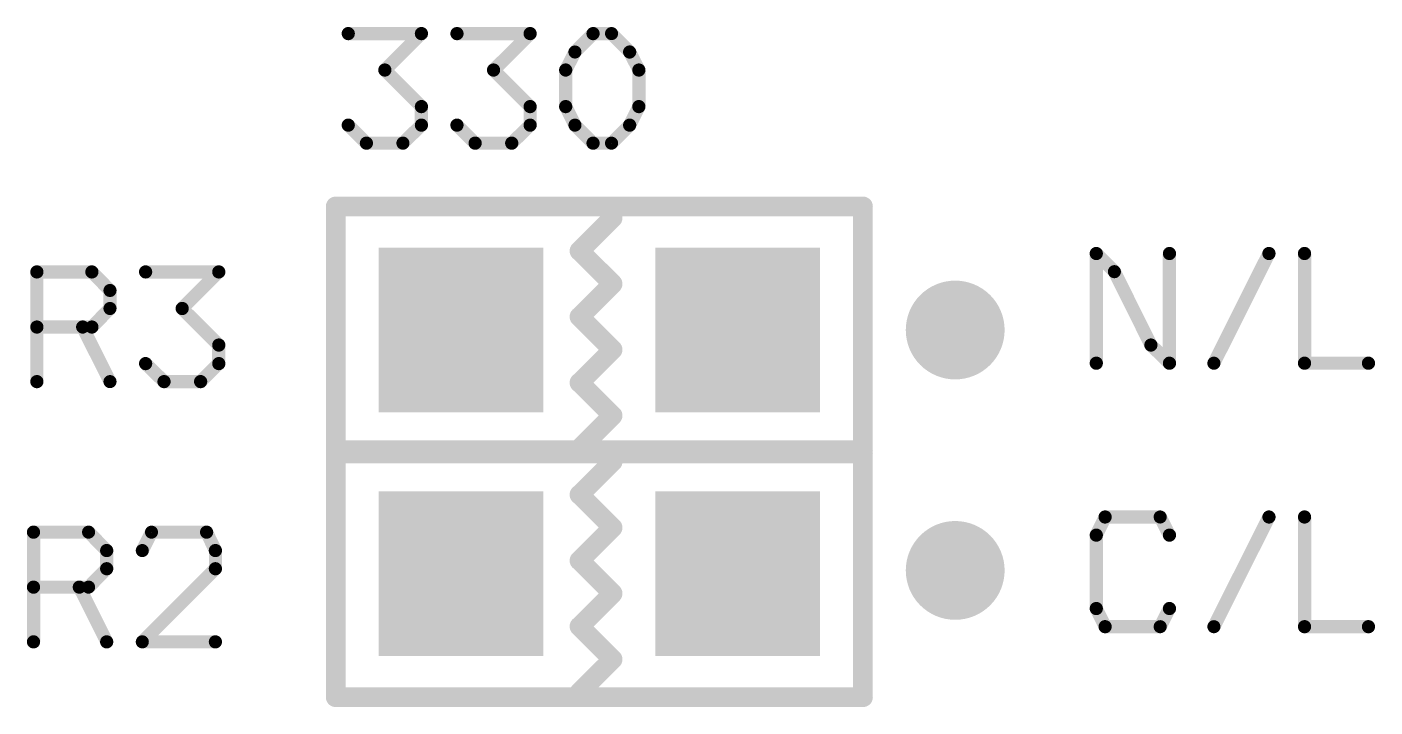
# Model space of a CAD drawing. Header units: millimetres. Extents: x 451 to 799, y 260 to 388.
# Drawn here: x 746.31 to 756.7, y 290.27 to 295.51 of the extents above; entities that cross this region are included whole.
import ezdxf

# ---------------------------------------------------------------- set-up
doc = ezdxf.new("R2010")
doc.units = ezdxf.units.MM
for name, color, linetype in [('3_A_', 4, 'Continuous'), ('4_A_', 54, 'Continuous'), ('5_A_', 7, 'Continuous'), ('8_A_', 3, 'Continuous')]:
    doc.layers.add(name, color=color, linetype=linetype)

# ---------------------------------------------------------------- blocks, each defined once
blk = doc.blocks.new('D16SQUARE1_27X1_27')
blk.add_solid([(-0.635, -0.635), (0.635, -0.635), (-0.635, 0.635), (0.635, 0.635)])
blk = doc.blocks.new('D35ROUND0_762X0_762')
blk.add_lwpolyline([(0.1905, 0, 0.381, 0.381, 1), (-0.1905, 0, 0.381, 0.381, 1), (0.1905, 0, 0.381, 0.381, 0)], format="xyseb")
blk = doc.blocks.new('D47ROUND0_381X0_381')
blk.add_lwpolyline([(0.09525, 0, 0.1905, 0.1905, 1), (-0.09525, 0, 0.1905, 0.1905, 1), (0.09525, 0, 0.1905, 0.1905, 0)], format="xyseb")

msp = doc.modelspace()

# ---------------------------------------------------------------- linework, layer by layer
at = {"layer": '5_A_'}
for points in [[(749.347, 295.46, 0.102, 0.102, 0), (748.783, 295.46, 0.102, 0.102, 0)], [(749.065, 295.179, 0.102, 0.102, 0), (749.347, 295.46, 0.102, 0.102, 0)], [(750.186, 295.46, 0.102, 0.102, 0), (749.622, 295.46, 0.102, 0.102, 0)], [(749.904, 295.179, 0.102, 0.102, 0), (750.186, 295.46, 0.102, 0.102, 0)], [(750.531, 295.318, 0.102, 0.102, 0), (750.671, 295.46, 0.102, 0.102, 0)], [(750.671, 295.46, 0.102, 0.102, 0), (750.813, 295.46, 0.102, 0.102, 0)], [(750.813, 295.46, 0.102, 0.102, 0), (750.953, 295.318, 0.102, 0.102, 0)], [(750.46, 295.179, 0.102, 0.102, 0), (750.531, 295.318, 0.102, 0.102, 0)], [(750.953, 295.318, 0.102, 0.102, 0), (751.024, 295.179, 0.102, 0.102, 0)], [(749.347, 294.897, 0.102, 0.102, 0), (749.065, 295.179, 0.102, 0.102, 0)], [(750.186, 294.897, 0.102, 0.102, 0), (749.904, 295.179, 0.102, 0.102, 0)], [(750.46, 294.897, 0.102, 0.102, 0), (750.46, 295.179, 0.102, 0.102, 0)], [(751.024, 295.179, 0.102, 0.102, 0), (751.024, 294.897, 0.102, 0.102, 0)], [(749.347, 294.754, 0.102, 0.102, 0), (749.347, 294.897, 0.102, 0.102, 0)], [(750.186, 294.754, 0.102, 0.102, 0), (750.186, 294.897, 0.102, 0.102, 0)], [(750.531, 294.754, 0.102, 0.102, 0), (750.46, 294.897, 0.102, 0.102, 0)], [(751.024, 294.897, 0.102, 0.102, 0), (750.953, 294.754, 0.102, 0.102, 0)], [(748.783, 294.754, 0.102, 0.102, 0), (748.923, 294.615, 0.102, 0.102, 0)], [(749.205, 294.615, 0.102, 0.102, 0), (749.347, 294.754, 0.102, 0.102, 0)], [(749.622, 294.754, 0.102, 0.102, 0), (749.761, 294.615, 0.102, 0.102, 0)], [(750.043, 294.615, 0.102, 0.102, 0), (750.186, 294.754, 0.102, 0.102, 0)], [(750.671, 294.615, 0.102, 0.102, 0), (750.531, 294.754, 0.102, 0.102, 0)], [(750.953, 294.754, 0.102, 0.102, 0), (750.813, 294.615, 0.102, 0.102, 0)], [(748.923, 294.615, 0.102, 0.102, 0), (749.205, 294.615, 0.102, 0.102, 0)], [(749.761, 294.615, 0.102, 0.102, 0), (750.043, 294.615, 0.102, 0.102, 0)], [(750.813, 294.615, 0.102, 0.102, 0), (750.671, 294.615, 0.102, 0.102, 0)], [(748.687, 292.222, 0.152, 0.152, 0), (748.687, 294.127, 0.152, 0.152, 0)], [(748.687, 294.127, 0.152, 0.152, 0), (752.751, 294.127, 0.152, 0.152, 0)], [(752.751, 294.127, 0.152, 0.152, 0), (752.751, 292.222, 0.152, 0.152, 0)], [(750.821, 294.038, 0.152, 0.152, 0), (750.567, 293.784, 0.152, 0.152, 0)], [(750.567, 293.784, 0.152, 0.152, 0), (750.821, 293.53, 0.152, 0.152, 0)], [(754.689, 293.624, 0.102, 0.102, 0), (754.549, 293.764, 0.102, 0.102, 0)], [(754.549, 293.764, 0.102, 0.102, 0), (754.549, 292.918, 0.102, 0.102, 0)], [(755.113, 293.764, 0.102, 0.102, 0), (755.113, 292.918, 0.102, 0.102, 0)], [(755.88, 293.764, 0.102, 0.102, 0), (755.456, 292.918, 0.102, 0.102, 0)], [(756.155, 292.918, 0.102, 0.102, 0), (756.155, 293.764, 0.102, 0.102, 0)], [(746.807, 293.622, 0.102, 0.102, 0), (746.383, 293.622, 0.102, 0.102, 0)], [(746.383, 293.622, 0.102, 0.102, 0), (746.383, 292.776, 0.102, 0.102, 0)], [(746.947, 293.479, 0.102, 0.102, 0), (746.807, 293.622, 0.102, 0.102, 0)], [(747.785, 293.622, 0.102, 0.102, 0), (747.221, 293.622, 0.102, 0.102, 0)], [(747.503, 293.34, 0.102, 0.102, 0), (747.785, 293.622, 0.102, 0.102, 0)], [(754.971, 293.058, 0.102, 0.102, 0), (754.689, 293.624, 0.102, 0.102, 0)], [(750.821, 293.53, 0.152, 0.152, 0), (750.567, 293.276, 0.152, 0.152, 0)], [(746.947, 293.34, 0.102, 0.102, 0), (746.947, 293.479, 0.102, 0.102, 0)], [(746.807, 293.197, 0.102, 0.102, 0), (746.947, 293.34, 0.102, 0.102, 0)], [(747.785, 293.058, 0.102, 0.102, 0), (747.503, 293.34, 0.102, 0.102, 0)], [(750.567, 293.276, 0.152, 0.152, 0), (750.821, 293.022, 0.152, 0.152, 0)], [(746.383, 293.197, 0.102, 0.102, 0), (746.807, 293.197, 0.102, 0.102, 0)], [(746.736, 293.197, 0.102, 0.102, 0), (746.947, 292.776, 0.102, 0.102, 0)], [(747.785, 292.915, 0.102, 0.102, 0), (747.785, 293.058, 0.102, 0.102, 0)], [(750.821, 293.022, 0.152, 0.152, 0), (750.567, 292.768, 0.152, 0.152, 0)], [(755.113, 292.918, 0.102, 0.102, 0), (754.971, 293.058, 0.102, 0.102, 0)], [(747.221, 292.915, 0.102, 0.102, 0), (747.364, 292.776, 0.102, 0.102, 0)], [(747.646, 292.776, 0.102, 0.102, 0), (747.785, 292.915, 0.102, 0.102, 0)], [(756.647, 292.918, 0.102, 0.102, 0), (756.155, 292.918, 0.102, 0.102, 0)], [(747.364, 292.776, 0.102, 0.102, 0), (747.646, 292.776, 0.102, 0.102, 0)], [(750.567, 292.768, 0.152, 0.152, 0), (750.821, 292.514, 0.152, 0.152, 0)], [(750.821, 292.514, 0.152, 0.152, 0), (750.567, 292.26, 0.152, 0.152, 0)], [(748.687, 290.342, 0.152, 0.152, 0), (748.687, 292.247, 0.152, 0.152, 0)], [(748.687, 292.247, 0.152, 0.152, 0), (752.751, 292.247, 0.152, 0.152, 0)], [(752.751, 292.247, 0.152, 0.152, 0), (752.751, 290.342, 0.152, 0.152, 0)], [(752.751, 292.222, 0.152, 0.152, 0), (748.687, 292.222, 0.152, 0.152, 0)], [(750.821, 292.158, 0.152, 0.152, 0), (750.567, 291.904, 0.152, 0.152, 0)], [(750.567, 291.904, 0.152, 0.152, 0), (750.821, 291.65, 0.152, 0.152, 0)], [(750.821, 291.65, 0.152, 0.152, 0), (750.567, 291.396, 0.152, 0.152, 0)], [(754.549, 291.592, 0.102, 0.102, 0), (754.618, 291.732, 0.102, 0.102, 0)], [(754.618, 291.732, 0.102, 0.102, 0), (755.042, 291.732, 0.102, 0.102, 0)], [(755.042, 291.732, 0.102, 0.102, 0), (755.113, 291.592, 0.102, 0.102, 0)], [(755.88, 291.732, 0.102, 0.102, 0), (755.456, 290.886, 0.102, 0.102, 0)], [(756.155, 290.886, 0.102, 0.102, 0), (756.155, 291.732, 0.102, 0.102, 0)], [(746.782, 291.615, 0.102, 0.102, 0), (746.358, 291.615, 0.102, 0.102, 0)], [(746.358, 291.615, 0.102, 0.102, 0), (746.358, 290.769, 0.102, 0.102, 0)], [(746.922, 291.473, 0.102, 0.102, 0), (746.782, 291.615, 0.102, 0.102, 0)], [(747.267, 291.615, 0.102, 0.102, 0), (747.196, 291.473, 0.102, 0.102, 0)], [(747.691, 291.615, 0.102, 0.102, 0), (747.267, 291.615, 0.102, 0.102, 0)], [(747.76, 291.473, 0.102, 0.102, 0), (747.691, 291.615, 0.102, 0.102, 0)], [(754.549, 291.026, 0.102, 0.102, 0), (754.549, 291.592, 0.102, 0.102, 0)], [(746.922, 291.333, 0.102, 0.102, 0), (746.922, 291.473, 0.102, 0.102, 0)], [(747.76, 291.333, 0.102, 0.102, 0), (747.76, 291.473, 0.102, 0.102, 0)], [(750.567, 291.396, 0.152, 0.152, 0), (750.821, 291.142, 0.152, 0.152, 0)], [(746.782, 291.191, 0.102, 0.102, 0), (746.922, 291.333, 0.102, 0.102, 0)], [(747.196, 290.769, 0.102, 0.102, 0), (747.76, 291.333, 0.102, 0.102, 0)], [(746.358, 291.191, 0.102, 0.102, 0), (746.782, 291.191, 0.102, 0.102, 0)], [(746.711, 291.191, 0.102, 0.102, 0), (746.922, 290.769, 0.102, 0.102, 0)], [(750.821, 291.142, 0.152, 0.152, 0), (750.567, 290.888, 0.152, 0.152, 0)], [(754.618, 290.886, 0.102, 0.102, 0), (754.549, 291.026, 0.102, 0.102, 0)], [(755.113, 291.026, 0.102, 0.102, 0), (755.042, 290.886, 0.102, 0.102, 0)], [(750.567, 290.888, 0.152, 0.152, 0), (750.821, 290.634, 0.152, 0.152, 0)], [(755.042, 290.886, 0.102, 0.102, 0), (754.618, 290.886, 0.102, 0.102, 0)], [(756.647, 290.886, 0.102, 0.102, 0), (756.155, 290.886, 0.102, 0.102, 0)], [(747.76, 290.769, 0.102, 0.102, 0), (747.196, 290.769, 0.102, 0.102, 0)], [(750.821, 290.634, 0.152, 0.152, 0), (750.567, 290.38, 0.152, 0.152, 0)], [(752.751, 290.342, 0.152, 0.152, 0), (748.687, 290.342, 0.152, 0.152, 0)]]:
    msp.add_lwpolyline(points, format="xyseb", dxfattribs=at)
for points in [[(748.758, 295.46, 0.0508, 0.0508, 1), (748.809, 295.46, 0.0508, 0.0508, 1), (748.758, 295.46, 0.0508, 0.0508, 0)], [(748.758, 295.46, 0.0508, 0.0508, 1), (748.809, 295.46, 0.0508, 0.0508, 1), (748.758, 295.46, 0.0508, 0.0508, 0)], [(749.322, 295.46, 0.0508, 0.0508, 1), (749.373, 295.46, 0.0508, 0.0508, 1), (749.322, 295.46, 0.0508, 0.0508, 0)], [(749.322, 295.46, 0.0508, 0.0508, 1), (749.373, 295.46, 0.0508, 0.0508, 1), (749.322, 295.46, 0.0508, 0.0508, 0)], [(749.322, 295.46, 0.0508, 0.0508, 1), (749.373, 295.46, 0.0508, 0.0508, 1), (749.322, 295.46, 0.0508, 0.0508, 0)], [(749.596, 295.46, 0.0508, 0.0508, 1), (749.647, 295.46, 0.0508, 0.0508, 1), (749.596, 295.46, 0.0508, 0.0508, 0)], [(749.596, 295.46, 0.0508, 0.0508, 1), (749.647, 295.46, 0.0508, 0.0508, 1), (749.596, 295.46, 0.0508, 0.0508, 0)], [(750.16, 295.46, 0.0508, 0.0508, 1), (750.211, 295.46, 0.0508, 0.0508, 1), (750.16, 295.46, 0.0508, 0.0508, 0)], [(750.16, 295.46, 0.0508, 0.0508, 1), (750.211, 295.46, 0.0508, 0.0508, 1), (750.16, 295.46, 0.0508, 0.0508, 0)], [(750.16, 295.46, 0.0508, 0.0508, 1), (750.211, 295.46, 0.0508, 0.0508, 1), (750.16, 295.46, 0.0508, 0.0508, 0)], [(750.645, 295.46, 0.0508, 0.0508, 1), (750.696, 295.46, 0.0508, 0.0508, 1), (750.645, 295.46, 0.0508, 0.0508, 0)], [(750.645, 295.46, 0.0508, 0.0508, 1), (750.696, 295.46, 0.0508, 0.0508, 1), (750.645, 295.46, 0.0508, 0.0508, 0)], [(750.645, 295.46, 0.0508, 0.0508, 1), (750.696, 295.46, 0.0508, 0.0508, 1), (750.645, 295.46, 0.0508, 0.0508, 0)], [(750.788, 295.46, 0.0508, 0.0508, 1), (750.838, 295.46, 0.0508, 0.0508, 1), (750.788, 295.46, 0.0508, 0.0508, 0)], [(750.788, 295.46, 0.0508, 0.0508, 1), (750.838, 295.46, 0.0508, 0.0508, 1), (750.788, 295.46, 0.0508, 0.0508, 0)], [(750.788, 295.46, 0.0508, 0.0508, 1), (750.838, 295.46, 0.0508, 0.0508, 1), (750.788, 295.46, 0.0508, 0.0508, 0)], [(750.506, 295.318, 0.0508, 0.0508, 1), (750.556, 295.318, 0.0508, 0.0508, 1), (750.506, 295.318, 0.0508, 0.0508, 0)], [(750.506, 295.318, 0.0508, 0.0508, 1), (750.556, 295.318, 0.0508, 0.0508, 1), (750.506, 295.318, 0.0508, 0.0508, 0)], [(750.506, 295.318, 0.0508, 0.0508, 1), (750.556, 295.318, 0.0508, 0.0508, 1), (750.506, 295.318, 0.0508, 0.0508, 0)], [(750.927, 295.318, 0.0508, 0.0508, 1), (750.978, 295.318, 0.0508, 0.0508, 1), (750.927, 295.318, 0.0508, 0.0508, 0)], [(750.927, 295.318, 0.0508, 0.0508, 1), (750.978, 295.318, 0.0508, 0.0508, 1), (750.927, 295.318, 0.0508, 0.0508, 0)], [(750.927, 295.318, 0.0508, 0.0508, 1), (750.978, 295.318, 0.0508, 0.0508, 1), (750.927, 295.318, 0.0508, 0.0508, 0)], [(749.04, 295.179, 0.0508, 0.0508, 1), (749.091, 295.179, 0.0508, 0.0508, 1), (749.04, 295.179, 0.0508, 0.0508, 0)], [(749.04, 295.179, 0.0508, 0.0508, 1), (749.091, 295.179, 0.0508, 0.0508, 1), (749.04, 295.179, 0.0508, 0.0508, 0)], [(749.04, 295.179, 0.0508, 0.0508, 1), (749.091, 295.179, 0.0508, 0.0508, 1), (749.04, 295.179, 0.0508, 0.0508, 0)], [(749.878, 295.179, 0.0508, 0.0508, 1), (749.929, 295.179, 0.0508, 0.0508, 1), (749.878, 295.179, 0.0508, 0.0508, 0)], [(749.878, 295.179, 0.0508, 0.0508, 1), (749.929, 295.179, 0.0508, 0.0508, 1), (749.878, 295.179, 0.0508, 0.0508, 0)], [(749.878, 295.179, 0.0508, 0.0508, 1), (749.929, 295.179, 0.0508, 0.0508, 1), (749.878, 295.179, 0.0508, 0.0508, 0)], [(750.434, 295.179, 0.0508, 0.0508, 1), (750.485, 295.179, 0.0508, 0.0508, 1), (750.434, 295.179, 0.0508, 0.0508, 0)], [(750.434, 295.179, 0.0508, 0.0508, 1), (750.485, 295.179, 0.0508, 0.0508, 1), (750.434, 295.179, 0.0508, 0.0508, 0)], [(750.434, 295.179, 0.0508, 0.0508, 1), (750.485, 295.179, 0.0508, 0.0508, 1), (750.434, 295.179, 0.0508, 0.0508, 0)], [(750.998, 295.179, 0.0508, 0.0508, 1), (751.049, 295.179, 0.0508, 0.0508, 1), (750.998, 295.179, 0.0508, 0.0508, 0)], [(750.998, 295.179, 0.0508, 0.0508, 1), (751.049, 295.179, 0.0508, 0.0508, 1), (750.998, 295.179, 0.0508, 0.0508, 0)], [(750.998, 295.179, 0.0508, 0.0508, 1), (751.049, 295.179, 0.0508, 0.0508, 1), (750.998, 295.179, 0.0508, 0.0508, 0)], [(749.322, 294.897, 0.0508, 0.0508, 1), (749.373, 294.897, 0.0508, 0.0508, 1), (749.322, 294.897, 0.0508, 0.0508, 0)], [(749.322, 294.897, 0.0508, 0.0508, 1), (749.373, 294.897, 0.0508, 0.0508, 1), (749.322, 294.897, 0.0508, 0.0508, 0)], [(749.322, 294.897, 0.0508, 0.0508, 1), (749.373, 294.897, 0.0508, 0.0508, 1), (749.322, 294.897, 0.0508, 0.0508, 0)], [(750.16, 294.897, 0.0508, 0.0508, 1), (750.211, 294.897, 0.0508, 0.0508, 1), (750.16, 294.897, 0.0508, 0.0508, 0)], [(750.16, 294.897, 0.0508, 0.0508, 1), (750.211, 294.897, 0.0508, 0.0508, 1), (750.16, 294.897, 0.0508, 0.0508, 0)], [(750.16, 294.897, 0.0508, 0.0508, 1), (750.211, 294.897, 0.0508, 0.0508, 1), (750.16, 294.897, 0.0508, 0.0508, 0)], [(750.434, 294.897, 0.0508, 0.0508, 1), (750.485, 294.897, 0.0508, 0.0508, 1), (750.434, 294.897, 0.0508, 0.0508, 0)], [(750.434, 294.897, 0.0508, 0.0508, 1), (750.485, 294.897, 0.0508, 0.0508, 1), (750.434, 294.897, 0.0508, 0.0508, 0)], [(750.434, 294.897, 0.0508, 0.0508, 1), (750.485, 294.897, 0.0508, 0.0508, 1), (750.434, 294.897, 0.0508, 0.0508, 0)], [(750.998, 294.897, 0.0508, 0.0508, 1), (751.049, 294.897, 0.0508, 0.0508, 1), (750.998, 294.897, 0.0508, 0.0508, 0)], [(750.998, 294.897, 0.0508, 0.0508, 1), (751.049, 294.897, 0.0508, 0.0508, 1), (750.998, 294.897, 0.0508, 0.0508, 0)], [(750.998, 294.897, 0.0508, 0.0508, 1), (751.049, 294.897, 0.0508, 0.0508, 1), (750.998, 294.897, 0.0508, 0.0508, 0)], [(748.758, 294.754, 0.0508, 0.0508, 1), (748.809, 294.754, 0.0508, 0.0508, 1), (748.758, 294.754, 0.0508, 0.0508, 0)], [(749.322, 294.754, 0.0508, 0.0508, 1), (749.373, 294.754, 0.0508, 0.0508, 1), (749.322, 294.754, 0.0508, 0.0508, 0)], [(749.322, 294.754, 0.0508, 0.0508, 1), (749.373, 294.754, 0.0508, 0.0508, 1), (749.322, 294.754, 0.0508, 0.0508, 0)], [(749.322, 294.754, 0.0508, 0.0508, 1), (749.373, 294.754, 0.0508, 0.0508, 1), (749.322, 294.754, 0.0508, 0.0508, 0)], [(749.596, 294.754, 0.0508, 0.0508, 1), (749.647, 294.754, 0.0508, 0.0508, 1), (749.596, 294.754, 0.0508, 0.0508, 0)], [(750.16, 294.754, 0.0508, 0.0508, 1), (750.211, 294.754, 0.0508, 0.0508, 1), (750.16, 294.754, 0.0508, 0.0508, 0)], [(750.16, 294.754, 0.0508, 0.0508, 1), (750.211, 294.754, 0.0508, 0.0508, 1), (750.16, 294.754, 0.0508, 0.0508, 0)], [(750.16, 294.754, 0.0508, 0.0508, 1), (750.211, 294.754, 0.0508, 0.0508, 1), (750.16, 294.754, 0.0508, 0.0508, 0)], [(750.506, 294.754, 0.0508, 0.0508, 1), (750.556, 294.754, 0.0508, 0.0508, 1), (750.506, 294.754, 0.0508, 0.0508, 0)], [(750.506, 294.754, 0.0508, 0.0508, 1), (750.556, 294.754, 0.0508, 0.0508, 1), (750.506, 294.754, 0.0508, 0.0508, 0)], [(750.506, 294.754, 0.0508, 0.0508, 1), (750.556, 294.754, 0.0508, 0.0508, 1), (750.506, 294.754, 0.0508, 0.0508, 0)], [(750.927, 294.754, 0.0508, 0.0508, 1), (750.978, 294.754, 0.0508, 0.0508, 1), (750.927, 294.754, 0.0508, 0.0508, 0)], [(750.927, 294.754, 0.0508, 0.0508, 1), (750.978, 294.754, 0.0508, 0.0508, 1), (750.927, 294.754, 0.0508, 0.0508, 0)], [(750.927, 294.754, 0.0508, 0.0508, 1), (750.978, 294.754, 0.0508, 0.0508, 1), (750.927, 294.754, 0.0508, 0.0508, 0)], [(748.898, 294.615, 0.0508, 0.0508, 1), (748.949, 294.615, 0.0508, 0.0508, 1), (748.898, 294.615, 0.0508, 0.0508, 0)], [(748.898, 294.615, 0.0508, 0.0508, 1), (748.949, 294.615, 0.0508, 0.0508, 1), (748.898, 294.615, 0.0508, 0.0508, 0)], [(748.898, 294.615, 0.0508, 0.0508, 1), (748.949, 294.615, 0.0508, 0.0508, 1), (748.898, 294.615, 0.0508, 0.0508, 0)], [(749.18, 294.615, 0.0508, 0.0508, 1), (749.23, 294.615, 0.0508, 0.0508, 1), (749.18, 294.615, 0.0508, 0.0508, 0)], [(749.18, 294.615, 0.0508, 0.0508, 1), (749.23, 294.615, 0.0508, 0.0508, 1), (749.18, 294.615, 0.0508, 0.0508, 0)], [(749.18, 294.615, 0.0508, 0.0508, 1), (749.23, 294.615, 0.0508, 0.0508, 1), (749.18, 294.615, 0.0508, 0.0508, 0)], [(749.736, 294.615, 0.0508, 0.0508, 1), (749.787, 294.615, 0.0508, 0.0508, 1), (749.736, 294.615, 0.0508, 0.0508, 0)], [(749.736, 294.615, 0.0508, 0.0508, 1), (749.787, 294.615, 0.0508, 0.0508, 1), (749.736, 294.615, 0.0508, 0.0508, 0)], [(749.736, 294.615, 0.0508, 0.0508, 1), (749.787, 294.615, 0.0508, 0.0508, 1), (749.736, 294.615, 0.0508, 0.0508, 0)], [(750.018, 294.615, 0.0508, 0.0508, 1), (750.069, 294.615, 0.0508, 0.0508, 1), (750.018, 294.615, 0.0508, 0.0508, 0)], [(750.018, 294.615, 0.0508, 0.0508, 1), (750.069, 294.615, 0.0508, 0.0508, 1), (750.018, 294.615, 0.0508, 0.0508, 0)], [(750.018, 294.615, 0.0508, 0.0508, 1), (750.069, 294.615, 0.0508, 0.0508, 1), (750.018, 294.615, 0.0508, 0.0508, 0)], [(750.645, 294.615, 0.0508, 0.0508, 1), (750.696, 294.615, 0.0508, 0.0508, 1), (750.645, 294.615, 0.0508, 0.0508, 0)], [(750.645, 294.615, 0.0508, 0.0508, 1), (750.696, 294.615, 0.0508, 0.0508, 1), (750.645, 294.615, 0.0508, 0.0508, 0)], [(750.645, 294.615, 0.0508, 0.0508, 1), (750.696, 294.615, 0.0508, 0.0508, 1), (750.645, 294.615, 0.0508, 0.0508, 0)], [(750.788, 294.615, 0.0508, 0.0508, 1), (750.838, 294.615, 0.0508, 0.0508, 1), (750.788, 294.615, 0.0508, 0.0508, 0)], [(750.788, 294.615, 0.0508, 0.0508, 1), (750.838, 294.615, 0.0508, 0.0508, 1), (750.788, 294.615, 0.0508, 0.0508, 0)], [(750.788, 294.615, 0.0508, 0.0508, 1), (750.838, 294.615, 0.0508, 0.0508, 1), (750.788, 294.615, 0.0508, 0.0508, 0)], [(748.649, 294.127, 0.0762, 0.0762, 1), (748.725, 294.127, 0.0762, 0.0762, 1), (748.649, 294.127, 0.0762, 0.0762, 0)], [(748.649, 294.127, 0.0762, 0.0762, 1), (748.725, 294.127, 0.0762, 0.0762, 1), (748.649, 294.127, 0.0762, 0.0762, 0)], [(748.649, 294.127, 0.0762, 0.0762, 1), (748.725, 294.127, 0.0762, 0.0762, 1), (748.649, 294.127, 0.0762, 0.0762, 0)], [(752.713, 294.127, 0.0762, 0.0762, 1), (752.789, 294.127, 0.0762, 0.0762, 1), (752.713, 294.127, 0.0762, 0.0762, 0)], [(752.713, 294.127, 0.0762, 0.0762, 1), (752.789, 294.127, 0.0762, 0.0762, 1), (752.713, 294.127, 0.0762, 0.0762, 0)], [(752.713, 294.127, 0.0762, 0.0762, 1), (752.789, 294.127, 0.0762, 0.0762, 1), (752.713, 294.127, 0.0762, 0.0762, 0)], [(750.782, 294.038, 0.0762, 0.0762, 1), (750.859, 294.038, 0.0762, 0.0762, 1), (750.782, 294.038, 0.0762, 0.0762, 0)], [(750.528, 293.784, 0.0762, 0.0762, 1), (750.605, 293.784, 0.0762, 0.0762, 1), (750.528, 293.784, 0.0762, 0.0762, 0)], [(750.528, 293.784, 0.0762, 0.0762, 1), (750.605, 293.784, 0.0762, 0.0762, 1), (750.528, 293.784, 0.0762, 0.0762, 0)], [(750.528, 293.784, 0.0762, 0.0762, 1), (750.605, 293.784, 0.0762, 0.0762, 1), (750.528, 293.784, 0.0762, 0.0762, 0)], [(754.524, 293.764, 0.0508, 0.0508, 1), (754.575, 293.764, 0.0508, 0.0508, 1), (754.524, 293.764, 0.0508, 0.0508, 0)], [(754.524, 293.764, 0.0508, 0.0508, 1), (754.575, 293.764, 0.0508, 0.0508, 1), (754.524, 293.764, 0.0508, 0.0508, 0)], [(754.524, 293.764, 0.0508, 0.0508, 1), (754.575, 293.764, 0.0508, 0.0508, 1), (754.524, 293.764, 0.0508, 0.0508, 0)], [(755.088, 293.764, 0.0508, 0.0508, 1), (755.139, 293.764, 0.0508, 0.0508, 1), (755.088, 293.764, 0.0508, 0.0508, 0)], [(755.855, 293.764, 0.0508, 0.0508, 1), (755.906, 293.764, 0.0508, 0.0508, 1), (755.855, 293.764, 0.0508, 0.0508, 0)], [(756.129, 293.764, 0.0508, 0.0508, 1), (756.18, 293.764, 0.0508, 0.0508, 1), (756.129, 293.764, 0.0508, 0.0508, 0)], [(756.129, 293.764, 0.0508, 0.0508, 1), (756.18, 293.764, 0.0508, 0.0508, 1), (756.129, 293.764, 0.0508, 0.0508, 0)], [(746.358, 293.622, 0.0508, 0.0508, 1), (746.409, 293.622, 0.0508, 0.0508, 1), (746.358, 293.622, 0.0508, 0.0508, 0)], [(746.358, 293.622, 0.0508, 0.0508, 1), (746.409, 293.622, 0.0508, 0.0508, 1), (746.358, 293.622, 0.0508, 0.0508, 0)], [(746.358, 293.622, 0.0508, 0.0508, 1), (746.409, 293.622, 0.0508, 0.0508, 1), (746.358, 293.622, 0.0508, 0.0508, 0)], [(746.782, 293.622, 0.0508, 0.0508, 1), (746.833, 293.622, 0.0508, 0.0508, 1), (746.782, 293.622, 0.0508, 0.0508, 0)], [(746.782, 293.622, 0.0508, 0.0508, 1), (746.833, 293.622, 0.0508, 0.0508, 1), (746.782, 293.622, 0.0508, 0.0508, 0)], [(746.782, 293.622, 0.0508, 0.0508, 1), (746.833, 293.622, 0.0508, 0.0508, 1), (746.782, 293.622, 0.0508, 0.0508, 0)], [(747.196, 293.622, 0.0508, 0.0508, 1), (747.247, 293.622, 0.0508, 0.0508, 1), (747.196, 293.622, 0.0508, 0.0508, 0)], [(747.196, 293.622, 0.0508, 0.0508, 1), (747.247, 293.622, 0.0508, 0.0508, 1), (747.196, 293.622, 0.0508, 0.0508, 0)], [(747.76, 293.622, 0.0508, 0.0508, 1), (747.811, 293.622, 0.0508, 0.0508, 1), (747.76, 293.622, 0.0508, 0.0508, 0)], [(747.76, 293.622, 0.0508, 0.0508, 1), (747.811, 293.622, 0.0508, 0.0508, 1), (747.76, 293.622, 0.0508, 0.0508, 0)], [(747.76, 293.622, 0.0508, 0.0508, 1), (747.811, 293.622, 0.0508, 0.0508, 1), (747.76, 293.622, 0.0508, 0.0508, 0)], [(754.664, 293.624, 0.0508, 0.0508, 1), (754.714, 293.624, 0.0508, 0.0508, 1), (754.664, 293.624, 0.0508, 0.0508, 0)], [(754.664, 293.624, 0.0508, 0.0508, 1), (754.714, 293.624, 0.0508, 0.0508, 1), (754.664, 293.624, 0.0508, 0.0508, 0)], [(754.664, 293.624, 0.0508, 0.0508, 1), (754.714, 293.624, 0.0508, 0.0508, 1), (754.664, 293.624, 0.0508, 0.0508, 0)], [(750.782, 293.53, 0.0762, 0.0762, 1), (750.859, 293.53, 0.0762, 0.0762, 1), (750.782, 293.53, 0.0762, 0.0762, 0)], [(750.782, 293.53, 0.0762, 0.0762, 1), (750.859, 293.53, 0.0762, 0.0762, 1), (750.782, 293.53, 0.0762, 0.0762, 0)], [(750.782, 293.53, 0.0762, 0.0762, 1), (750.859, 293.53, 0.0762, 0.0762, 1), (750.782, 293.53, 0.0762, 0.0762, 0)], [(746.922, 293.479, 0.0508, 0.0508, 1), (746.972, 293.479, 0.0508, 0.0508, 1), (746.922, 293.479, 0.0508, 0.0508, 0)], [(746.922, 293.479, 0.0508, 0.0508, 1), (746.972, 293.479, 0.0508, 0.0508, 1), (746.922, 293.479, 0.0508, 0.0508, 0)], [(746.922, 293.479, 0.0508, 0.0508, 1), (746.972, 293.479, 0.0508, 0.0508, 1), (746.922, 293.479, 0.0508, 0.0508, 0)], [(746.922, 293.34, 0.0508, 0.0508, 1), (746.972, 293.34, 0.0508, 0.0508, 1), (746.922, 293.34, 0.0508, 0.0508, 0)], [(746.922, 293.34, 0.0508, 0.0508, 1), (746.972, 293.34, 0.0508, 0.0508, 1), (746.922, 293.34, 0.0508, 0.0508, 0)], [(746.922, 293.34, 0.0508, 0.0508, 1), (746.972, 293.34, 0.0508, 0.0508, 1), (746.922, 293.34, 0.0508, 0.0508, 0)], [(747.478, 293.34, 0.0508, 0.0508, 1), (747.529, 293.34, 0.0508, 0.0508, 1), (747.478, 293.34, 0.0508, 0.0508, 0)], [(747.478, 293.34, 0.0508, 0.0508, 1), (747.529, 293.34, 0.0508, 0.0508, 1), (747.478, 293.34, 0.0508, 0.0508, 0)], [(747.478, 293.34, 0.0508, 0.0508, 1), (747.529, 293.34, 0.0508, 0.0508, 1), (747.478, 293.34, 0.0508, 0.0508, 0)], [(750.528, 293.276, 0.0762, 0.0762, 1), (750.605, 293.276, 0.0762, 0.0762, 1), (750.528, 293.276, 0.0762, 0.0762, 0)], [(750.528, 293.276, 0.0762, 0.0762, 1), (750.605, 293.276, 0.0762, 0.0762, 1), (750.528, 293.276, 0.0762, 0.0762, 0)], [(750.528, 293.276, 0.0762, 0.0762, 1), (750.605, 293.276, 0.0762, 0.0762, 1), (750.528, 293.276, 0.0762, 0.0762, 0)], [(746.358, 293.197, 0.0508, 0.0508, 1), (746.409, 293.197, 0.0508, 0.0508, 1), (746.358, 293.197, 0.0508, 0.0508, 0)], [(746.711, 293.197, 0.0508, 0.0508, 1), (746.762, 293.197, 0.0508, 0.0508, 1), (746.711, 293.197, 0.0508, 0.0508, 0)], [(746.782, 293.197, 0.0508, 0.0508, 1), (746.833, 293.197, 0.0508, 0.0508, 1), (746.782, 293.197, 0.0508, 0.0508, 0)], [(746.782, 293.197, 0.0508, 0.0508, 1), (746.833, 293.197, 0.0508, 0.0508, 1), (746.782, 293.197, 0.0508, 0.0508, 0)], [(746.782, 293.197, 0.0508, 0.0508, 1), (746.833, 293.197, 0.0508, 0.0508, 1), (746.782, 293.197, 0.0508, 0.0508, 0)], [(747.76, 293.058, 0.0508, 0.0508, 1), (747.811, 293.058, 0.0508, 0.0508, 1), (747.76, 293.058, 0.0508, 0.0508, 0)], [(747.76, 293.058, 0.0508, 0.0508, 1), (747.811, 293.058, 0.0508, 0.0508, 1), (747.76, 293.058, 0.0508, 0.0508, 0)], [(747.76, 293.058, 0.0508, 0.0508, 1), (747.811, 293.058, 0.0508, 0.0508, 1), (747.76, 293.058, 0.0508, 0.0508, 0)], [(750.782, 293.022, 0.0762, 0.0762, 1), (750.859, 293.022, 0.0762, 0.0762, 1), (750.782, 293.022, 0.0762, 0.0762, 0)], [(750.782, 293.022, 0.0762, 0.0762, 1), (750.859, 293.022, 0.0762, 0.0762, 1), (750.782, 293.022, 0.0762, 0.0762, 0)], [(750.782, 293.022, 0.0762, 0.0762, 1), (750.859, 293.022, 0.0762, 0.0762, 1), (750.782, 293.022, 0.0762, 0.0762, 0)], [(754.945, 293.058, 0.0508, 0.0508, 1), (754.996, 293.058, 0.0508, 0.0508, 1), (754.945, 293.058, 0.0508, 0.0508, 0)], [(754.945, 293.058, 0.0508, 0.0508, 1), (754.996, 293.058, 0.0508, 0.0508, 1), (754.945, 293.058, 0.0508, 0.0508, 0)], [(754.945, 293.058, 0.0508, 0.0508, 1), (754.996, 293.058, 0.0508, 0.0508, 1), (754.945, 293.058, 0.0508, 0.0508, 0)], [(747.196, 292.915, 0.0508, 0.0508, 1), (747.247, 292.915, 0.0508, 0.0508, 1), (747.196, 292.915, 0.0508, 0.0508, 0)], [(747.76, 292.915, 0.0508, 0.0508, 1), (747.811, 292.915, 0.0508, 0.0508, 1), (747.76, 292.915, 0.0508, 0.0508, 0)], [(747.76, 292.915, 0.0508, 0.0508, 1), (747.811, 292.915, 0.0508, 0.0508, 1), (747.76, 292.915, 0.0508, 0.0508, 0)], [(747.76, 292.915, 0.0508, 0.0508, 1), (747.811, 292.915, 0.0508, 0.0508, 1), (747.76, 292.915, 0.0508, 0.0508, 0)], [(754.524, 292.918, 0.0508, 0.0508, 1), (754.575, 292.918, 0.0508, 0.0508, 1), (754.524, 292.918, 0.0508, 0.0508, 0)], [(754.524, 292.918, 0.0508, 0.0508, 1), (754.575, 292.918, 0.0508, 0.0508, 1), (754.524, 292.918, 0.0508, 0.0508, 0)], [(755.088, 292.918, 0.0508, 0.0508, 1), (755.139, 292.918, 0.0508, 0.0508, 1), (755.088, 292.918, 0.0508, 0.0508, 0)], [(755.088, 292.918, 0.0508, 0.0508, 1), (755.139, 292.918, 0.0508, 0.0508, 1), (755.088, 292.918, 0.0508, 0.0508, 0)], [(755.088, 292.918, 0.0508, 0.0508, 1), (755.139, 292.918, 0.0508, 0.0508, 1), (755.088, 292.918, 0.0508, 0.0508, 0)], [(755.431, 292.918, 0.0508, 0.0508, 1), (755.481, 292.918, 0.0508, 0.0508, 1), (755.431, 292.918, 0.0508, 0.0508, 0)], [(755.431, 292.918, 0.0508, 0.0508, 1), (755.481, 292.918, 0.0508, 0.0508, 1), (755.431, 292.918, 0.0508, 0.0508, 0)], [(756.129, 292.918, 0.0508, 0.0508, 1), (756.18, 292.918, 0.0508, 0.0508, 1), (756.129, 292.918, 0.0508, 0.0508, 0)], [(756.129, 292.918, 0.0508, 0.0508, 1), (756.18, 292.918, 0.0508, 0.0508, 1), (756.129, 292.918, 0.0508, 0.0508, 0)], [(756.129, 292.918, 0.0508, 0.0508, 1), (756.18, 292.918, 0.0508, 0.0508, 1), (756.129, 292.918, 0.0508, 0.0508, 0)], [(756.622, 292.918, 0.0508, 0.0508, 1), (756.673, 292.918, 0.0508, 0.0508, 1), (756.622, 292.918, 0.0508, 0.0508, 0)], [(746.358, 292.776, 0.0508, 0.0508, 1), (746.409, 292.776, 0.0508, 0.0508, 1), (746.358, 292.776, 0.0508, 0.0508, 0)], [(746.358, 292.776, 0.0508, 0.0508, 1), (746.409, 292.776, 0.0508, 0.0508, 1), (746.358, 292.776, 0.0508, 0.0508, 0)], [(746.922, 292.776, 0.0508, 0.0508, 1), (746.972, 292.776, 0.0508, 0.0508, 1), (746.922, 292.776, 0.0508, 0.0508, 0)], [(746.922, 292.776, 0.0508, 0.0508, 1), (746.972, 292.776, 0.0508, 0.0508, 1), (746.922, 292.776, 0.0508, 0.0508, 0)], [(747.338, 292.776, 0.0508, 0.0508, 1), (747.389, 292.776, 0.0508, 0.0508, 1), (747.338, 292.776, 0.0508, 0.0508, 0)], [(747.338, 292.776, 0.0508, 0.0508, 1), (747.389, 292.776, 0.0508, 0.0508, 1), (747.338, 292.776, 0.0508, 0.0508, 0)], [(747.338, 292.776, 0.0508, 0.0508, 1), (747.389, 292.776, 0.0508, 0.0508, 1), (747.338, 292.776, 0.0508, 0.0508, 0)], [(747.62, 292.776, 0.0508, 0.0508, 1), (747.671, 292.776, 0.0508, 0.0508, 1), (747.62, 292.776, 0.0508, 0.0508, 0)], [(747.62, 292.776, 0.0508, 0.0508, 1), (747.671, 292.776, 0.0508, 0.0508, 1), (747.62, 292.776, 0.0508, 0.0508, 0)], [(747.62, 292.776, 0.0508, 0.0508, 1), (747.671, 292.776, 0.0508, 0.0508, 1), (747.62, 292.776, 0.0508, 0.0508, 0)], [(750.528, 292.768, 0.0762, 0.0762, 1), (750.605, 292.768, 0.0762, 0.0762, 1), (750.528, 292.768, 0.0762, 0.0762, 0)], [(750.528, 292.768, 0.0762, 0.0762, 1), (750.605, 292.768, 0.0762, 0.0762, 1), (750.528, 292.768, 0.0762, 0.0762, 0)], [(750.528, 292.768, 0.0762, 0.0762, 1), (750.605, 292.768, 0.0762, 0.0762, 1), (750.528, 292.768, 0.0762, 0.0762, 0)], [(750.782, 292.514, 0.0762, 0.0762, 1), (750.859, 292.514, 0.0762, 0.0762, 1), (750.782, 292.514, 0.0762, 0.0762, 0)], [(750.782, 292.514, 0.0762, 0.0762, 1), (750.859, 292.514, 0.0762, 0.0762, 1), (750.782, 292.514, 0.0762, 0.0762, 0)], [(750.782, 292.514, 0.0762, 0.0762, 1), (750.859, 292.514, 0.0762, 0.0762, 1), (750.782, 292.514, 0.0762, 0.0762, 0)], [(748.649, 292.247, 0.0762, 0.0762, 1), (748.725, 292.247, 0.0762, 0.0762, 1), (748.649, 292.247, 0.0762, 0.0762, 0)], [(748.649, 292.247, 0.0762, 0.0762, 1), (748.725, 292.247, 0.0762, 0.0762, 1), (748.649, 292.247, 0.0762, 0.0762, 0)], [(748.649, 292.247, 0.0762, 0.0762, 1), (748.725, 292.247, 0.0762, 0.0762, 1), (748.649, 292.247, 0.0762, 0.0762, 0)], [(750.528, 292.26, 0.0762, 0.0762, 1), (750.605, 292.26, 0.0762, 0.0762, 1), (750.528, 292.26, 0.0762, 0.0762, 0)], [(750.528, 292.26, 0.0762, 0.0762, 1), (750.605, 292.26, 0.0762, 0.0762, 1), (750.528, 292.26, 0.0762, 0.0762, 0)], [(752.713, 292.247, 0.0762, 0.0762, 1), (752.789, 292.247, 0.0762, 0.0762, 1), (752.713, 292.247, 0.0762, 0.0762, 0)], [(752.713, 292.247, 0.0762, 0.0762, 1), (752.789, 292.247, 0.0762, 0.0762, 1), (752.713, 292.247, 0.0762, 0.0762, 0)], [(752.713, 292.247, 0.0762, 0.0762, 1), (752.789, 292.247, 0.0762, 0.0762, 1), (752.713, 292.247, 0.0762, 0.0762, 0)], [(748.649, 292.222, 0.0762, 0.0762, 1), (748.725, 292.222, 0.0762, 0.0762, 1), (748.649, 292.222, 0.0762, 0.0762, 0)], [(748.649, 292.222, 0.0762, 0.0762, 1), (748.725, 292.222, 0.0762, 0.0762, 1), (748.649, 292.222, 0.0762, 0.0762, 0)], [(748.649, 292.222, 0.0762, 0.0762, 1), (748.725, 292.222, 0.0762, 0.0762, 1), (748.649, 292.222, 0.0762, 0.0762, 0)], [(750.782, 292.158, 0.0762, 0.0762, 1), (750.859, 292.158, 0.0762, 0.0762, 1), (750.782, 292.158, 0.0762, 0.0762, 0)], [(752.713, 292.222, 0.0762, 0.0762, 1), (752.789, 292.222, 0.0762, 0.0762, 1), (752.713, 292.222, 0.0762, 0.0762, 0)], [(752.713, 292.222, 0.0762, 0.0762, 1), (752.789, 292.222, 0.0762, 0.0762, 1), (752.713, 292.222, 0.0762, 0.0762, 0)], [(752.713, 292.222, 0.0762, 0.0762, 1), (752.789, 292.222, 0.0762, 0.0762, 1), (752.713, 292.222, 0.0762, 0.0762, 0)], [(750.528, 291.904, 0.0762, 0.0762, 1), (750.605, 291.904, 0.0762, 0.0762, 1), (750.528, 291.904, 0.0762, 0.0762, 0)], [(750.528, 291.904, 0.0762, 0.0762, 1), (750.605, 291.904, 0.0762, 0.0762, 1), (750.528, 291.904, 0.0762, 0.0762, 0)], [(750.528, 291.904, 0.0762, 0.0762, 1), (750.605, 291.904, 0.0762, 0.0762, 1), (750.528, 291.904, 0.0762, 0.0762, 0)], [(750.782, 291.65, 0.0762, 0.0762, 1), (750.859, 291.65, 0.0762, 0.0762, 1), (750.782, 291.65, 0.0762, 0.0762, 0)], [(750.782, 291.65, 0.0762, 0.0762, 1), (750.859, 291.65, 0.0762, 0.0762, 1), (750.782, 291.65, 0.0762, 0.0762, 0)], [(750.782, 291.65, 0.0762, 0.0762, 1), (750.859, 291.65, 0.0762, 0.0762, 1), (750.782, 291.65, 0.0762, 0.0762, 0)], [(754.592, 291.732, 0.0508, 0.0508, 1), (754.643, 291.732, 0.0508, 0.0508, 1), (754.592, 291.732, 0.0508, 0.0508, 0)], [(754.592, 291.732, 0.0508, 0.0508, 1), (754.643, 291.732, 0.0508, 0.0508, 1), (754.592, 291.732, 0.0508, 0.0508, 0)], [(754.592, 291.732, 0.0508, 0.0508, 1), (754.643, 291.732, 0.0508, 0.0508, 1), (754.592, 291.732, 0.0508, 0.0508, 0)], [(755.017, 291.732, 0.0508, 0.0508, 1), (755.067, 291.732, 0.0508, 0.0508, 1), (755.017, 291.732, 0.0508, 0.0508, 0)], [(755.017, 291.732, 0.0508, 0.0508, 1), (755.067, 291.732, 0.0508, 0.0508, 1), (755.017, 291.732, 0.0508, 0.0508, 0)], [(755.017, 291.732, 0.0508, 0.0508, 1), (755.067, 291.732, 0.0508, 0.0508, 1), (755.017, 291.732, 0.0508, 0.0508, 0)], [(755.855, 291.732, 0.0508, 0.0508, 1), (755.906, 291.732, 0.0508, 0.0508, 1), (755.855, 291.732, 0.0508, 0.0508, 0)], [(756.129, 291.732, 0.0508, 0.0508, 1), (756.18, 291.732, 0.0508, 0.0508, 1), (756.129, 291.732, 0.0508, 0.0508, 0)], [(756.129, 291.732, 0.0508, 0.0508, 1), (756.18, 291.732, 0.0508, 0.0508, 1), (756.129, 291.732, 0.0508, 0.0508, 0)], [(746.332, 291.615, 0.0508, 0.0508, 1), (746.383, 291.615, 0.0508, 0.0508, 1), (746.332, 291.615, 0.0508, 0.0508, 0)], [(746.332, 291.615, 0.0508, 0.0508, 1), (746.383, 291.615, 0.0508, 0.0508, 1), (746.332, 291.615, 0.0508, 0.0508, 0)], [(746.332, 291.615, 0.0508, 0.0508, 1), (746.383, 291.615, 0.0508, 0.0508, 1), (746.332, 291.615, 0.0508, 0.0508, 0)], [(746.757, 291.615, 0.0508, 0.0508, 1), (746.807, 291.615, 0.0508, 0.0508, 1), (746.757, 291.615, 0.0508, 0.0508, 0)], [(746.757, 291.615, 0.0508, 0.0508, 1), (746.807, 291.615, 0.0508, 0.0508, 1), (746.757, 291.615, 0.0508, 0.0508, 0)], [(746.757, 291.615, 0.0508, 0.0508, 1), (746.807, 291.615, 0.0508, 0.0508, 1), (746.757, 291.615, 0.0508, 0.0508, 0)], [(747.242, 291.615, 0.0508, 0.0508, 1), (747.292, 291.615, 0.0508, 0.0508, 1), (747.242, 291.615, 0.0508, 0.0508, 0)], [(747.242, 291.615, 0.0508, 0.0508, 1), (747.292, 291.615, 0.0508, 0.0508, 1), (747.242, 291.615, 0.0508, 0.0508, 0)], [(747.242, 291.615, 0.0508, 0.0508, 1), (747.292, 291.615, 0.0508, 0.0508, 1), (747.242, 291.615, 0.0508, 0.0508, 0)], [(747.666, 291.615, 0.0508, 0.0508, 1), (747.717, 291.615, 0.0508, 0.0508, 1), (747.666, 291.615, 0.0508, 0.0508, 0)], [(747.666, 291.615, 0.0508, 0.0508, 1), (747.717, 291.615, 0.0508, 0.0508, 1), (747.666, 291.615, 0.0508, 0.0508, 0)], [(747.666, 291.615, 0.0508, 0.0508, 1), (747.717, 291.615, 0.0508, 0.0508, 1), (747.666, 291.615, 0.0508, 0.0508, 0)], [(754.524, 291.592, 0.0508, 0.0508, 1), (754.575, 291.592, 0.0508, 0.0508, 1), (754.524, 291.592, 0.0508, 0.0508, 0)], [(754.524, 291.592, 0.0508, 0.0508, 1), (754.575, 291.592, 0.0508, 0.0508, 1), (754.524, 291.592, 0.0508, 0.0508, 0)], [(754.524, 291.592, 0.0508, 0.0508, 1), (754.575, 291.592, 0.0508, 0.0508, 1), (754.524, 291.592, 0.0508, 0.0508, 0)], [(755.088, 291.592, 0.0508, 0.0508, 1), (755.139, 291.592, 0.0508, 0.0508, 1), (755.088, 291.592, 0.0508, 0.0508, 0)], [(755.088, 291.592, 0.0508, 0.0508, 1), (755.139, 291.592, 0.0508, 0.0508, 1), (755.088, 291.592, 0.0508, 0.0508, 0)], [(746.896, 291.473, 0.0508, 0.0508, 1), (746.947, 291.473, 0.0508, 0.0508, 1), (746.896, 291.473, 0.0508, 0.0508, 0)], [(746.896, 291.473, 0.0508, 0.0508, 1), (746.947, 291.473, 0.0508, 0.0508, 1), (746.896, 291.473, 0.0508, 0.0508, 0)], [(746.896, 291.473, 0.0508, 0.0508, 1), (746.947, 291.473, 0.0508, 0.0508, 1), (746.896, 291.473, 0.0508, 0.0508, 0)], [(747.171, 291.473, 0.0508, 0.0508, 1), (747.221, 291.473, 0.0508, 0.0508, 1), (747.171, 291.473, 0.0508, 0.0508, 0)], [(747.171, 291.473, 0.0508, 0.0508, 1), (747.221, 291.473, 0.0508, 0.0508, 1), (747.171, 291.473, 0.0508, 0.0508, 0)], [(747.734, 291.473, 0.0508, 0.0508, 1), (747.785, 291.473, 0.0508, 0.0508, 1), (747.734, 291.473, 0.0508, 0.0508, 0)], [(747.734, 291.473, 0.0508, 0.0508, 1), (747.785, 291.473, 0.0508, 0.0508, 1), (747.734, 291.473, 0.0508, 0.0508, 0)], [(747.734, 291.473, 0.0508, 0.0508, 1), (747.785, 291.473, 0.0508, 0.0508, 1), (747.734, 291.473, 0.0508, 0.0508, 0)], [(750.528, 291.396, 0.0762, 0.0762, 1), (750.605, 291.396, 0.0762, 0.0762, 1), (750.528, 291.396, 0.0762, 0.0762, 0)], [(750.528, 291.396, 0.0762, 0.0762, 1), (750.605, 291.396, 0.0762, 0.0762, 1), (750.528, 291.396, 0.0762, 0.0762, 0)], [(750.528, 291.396, 0.0762, 0.0762, 1), (750.605, 291.396, 0.0762, 0.0762, 1), (750.528, 291.396, 0.0762, 0.0762, 0)], [(746.896, 291.333, 0.0508, 0.0508, 1), (746.947, 291.333, 0.0508, 0.0508, 1), (746.896, 291.333, 0.0508, 0.0508, 0)], [(746.896, 291.333, 0.0508, 0.0508, 1), (746.947, 291.333, 0.0508, 0.0508, 1), (746.896, 291.333, 0.0508, 0.0508, 0)], [(746.896, 291.333, 0.0508, 0.0508, 1), (746.947, 291.333, 0.0508, 0.0508, 1), (746.896, 291.333, 0.0508, 0.0508, 0)], [(747.734, 291.333, 0.0508, 0.0508, 1), (747.785, 291.333, 0.0508, 0.0508, 1), (747.734, 291.333, 0.0508, 0.0508, 0)], [(747.734, 291.333, 0.0508, 0.0508, 1), (747.785, 291.333, 0.0508, 0.0508, 1), (747.734, 291.333, 0.0508, 0.0508, 0)], [(747.734, 291.333, 0.0508, 0.0508, 1), (747.785, 291.333, 0.0508, 0.0508, 1), (747.734, 291.333, 0.0508, 0.0508, 0)], [(746.332, 291.191, 0.0508, 0.0508, 1), (746.383, 291.191, 0.0508, 0.0508, 1), (746.332, 291.191, 0.0508, 0.0508, 0)], [(746.685, 291.191, 0.0508, 0.0508, 1), (746.736, 291.191, 0.0508, 0.0508, 1), (746.685, 291.191, 0.0508, 0.0508, 0)], [(746.757, 291.191, 0.0508, 0.0508, 1), (746.807, 291.191, 0.0508, 0.0508, 1), (746.757, 291.191, 0.0508, 0.0508, 0)], [(746.757, 291.191, 0.0508, 0.0508, 1), (746.807, 291.191, 0.0508, 0.0508, 1), (746.757, 291.191, 0.0508, 0.0508, 0)], [(746.757, 291.191, 0.0508, 0.0508, 1), (746.807, 291.191, 0.0508, 0.0508, 1), (746.757, 291.191, 0.0508, 0.0508, 0)], [(750.782, 291.142, 0.0762, 0.0762, 1), (750.859, 291.142, 0.0762, 0.0762, 1), (750.782, 291.142, 0.0762, 0.0762, 0)], [(750.782, 291.142, 0.0762, 0.0762, 1), (750.859, 291.142, 0.0762, 0.0762, 1), (750.782, 291.142, 0.0762, 0.0762, 0)], [(750.782, 291.142, 0.0762, 0.0762, 1), (750.859, 291.142, 0.0762, 0.0762, 1), (750.782, 291.142, 0.0762, 0.0762, 0)], [(754.524, 291.026, 0.0508, 0.0508, 1), (754.575, 291.026, 0.0508, 0.0508, 1), (754.524, 291.026, 0.0508, 0.0508, 0)], [(754.524, 291.026, 0.0508, 0.0508, 1), (754.575, 291.026, 0.0508, 0.0508, 1), (754.524, 291.026, 0.0508, 0.0508, 0)], [(754.524, 291.026, 0.0508, 0.0508, 1), (754.575, 291.026, 0.0508, 0.0508, 1), (754.524, 291.026, 0.0508, 0.0508, 0)], [(755.088, 291.026, 0.0508, 0.0508, 1), (755.139, 291.026, 0.0508, 0.0508, 1), (755.088, 291.026, 0.0508, 0.0508, 0)], [(750.528, 290.888, 0.0762, 0.0762, 1), (750.605, 290.888, 0.0762, 0.0762, 1), (750.528, 290.888, 0.0762, 0.0762, 0)], [(750.528, 290.888, 0.0762, 0.0762, 1), (750.605, 290.888, 0.0762, 0.0762, 1), (750.528, 290.888, 0.0762, 0.0762, 0)], [(750.528, 290.888, 0.0762, 0.0762, 1), (750.605, 290.888, 0.0762, 0.0762, 1), (750.528, 290.888, 0.0762, 0.0762, 0)], [(754.592, 290.886, 0.0508, 0.0508, 1), (754.643, 290.886, 0.0508, 0.0508, 1), (754.592, 290.886, 0.0508, 0.0508, 0)], [(754.592, 290.886, 0.0508, 0.0508, 1), (754.643, 290.886, 0.0508, 0.0508, 1), (754.592, 290.886, 0.0508, 0.0508, 0)], [(754.592, 290.886, 0.0508, 0.0508, 1), (754.643, 290.886, 0.0508, 0.0508, 1), (754.592, 290.886, 0.0508, 0.0508, 0)], [(755.017, 290.886, 0.0508, 0.0508, 1), (755.067, 290.886, 0.0508, 0.0508, 1), (755.017, 290.886, 0.0508, 0.0508, 0)], [(755.017, 290.886, 0.0508, 0.0508, 1), (755.067, 290.886, 0.0508, 0.0508, 1), (755.017, 290.886, 0.0508, 0.0508, 0)], [(755.017, 290.886, 0.0508, 0.0508, 1), (755.067, 290.886, 0.0508, 0.0508, 1), (755.017, 290.886, 0.0508, 0.0508, 0)], [(755.431, 290.886, 0.0508, 0.0508, 1), (755.481, 290.886, 0.0508, 0.0508, 1), (755.431, 290.886, 0.0508, 0.0508, 0)], [(755.431, 290.886, 0.0508, 0.0508, 1), (755.481, 290.886, 0.0508, 0.0508, 1), (755.431, 290.886, 0.0508, 0.0508, 0)], [(756.129, 290.886, 0.0508, 0.0508, 1), (756.18, 290.886, 0.0508, 0.0508, 1), (756.129, 290.886, 0.0508, 0.0508, 0)], [(756.129, 290.886, 0.0508, 0.0508, 1), (756.18, 290.886, 0.0508, 0.0508, 1), (756.129, 290.886, 0.0508, 0.0508, 0)], [(756.129, 290.886, 0.0508, 0.0508, 1), (756.18, 290.886, 0.0508, 0.0508, 1), (756.129, 290.886, 0.0508, 0.0508, 0)], [(756.622, 290.886, 0.0508, 0.0508, 1), (756.673, 290.886, 0.0508, 0.0508, 1), (756.622, 290.886, 0.0508, 0.0508, 0)], [(746.332, 290.769, 0.0508, 0.0508, 1), (746.383, 290.769, 0.0508, 0.0508, 1), (746.332, 290.769, 0.0508, 0.0508, 0)], [(746.332, 290.769, 0.0508, 0.0508, 1), (746.383, 290.769, 0.0508, 0.0508, 1), (746.332, 290.769, 0.0508, 0.0508, 0)], [(746.896, 290.769, 0.0508, 0.0508, 1), (746.947, 290.769, 0.0508, 0.0508, 1), (746.896, 290.769, 0.0508, 0.0508, 0)], [(746.896, 290.769, 0.0508, 0.0508, 1), (746.947, 290.769, 0.0508, 0.0508, 1), (746.896, 290.769, 0.0508, 0.0508, 0)], [(747.171, 290.769, 0.0508, 0.0508, 1), (747.221, 290.769, 0.0508, 0.0508, 1), (747.171, 290.769, 0.0508, 0.0508, 0)], [(747.171, 290.769, 0.0508, 0.0508, 1), (747.221, 290.769, 0.0508, 0.0508, 1), (747.171, 290.769, 0.0508, 0.0508, 0)], [(747.171, 290.769, 0.0508, 0.0508, 1), (747.221, 290.769, 0.0508, 0.0508, 1), (747.171, 290.769, 0.0508, 0.0508, 0)], [(747.734, 290.769, 0.0508, 0.0508, 1), (747.785, 290.769, 0.0508, 0.0508, 1), (747.734, 290.769, 0.0508, 0.0508, 0)], [(750.782, 290.634, 0.0762, 0.0762, 1), (750.859, 290.634, 0.0762, 0.0762, 1), (750.782, 290.634, 0.0762, 0.0762, 0)], [(750.782, 290.634, 0.0762, 0.0762, 1), (750.859, 290.634, 0.0762, 0.0762, 1), (750.782, 290.634, 0.0762, 0.0762, 0)], [(750.782, 290.634, 0.0762, 0.0762, 1), (750.859, 290.634, 0.0762, 0.0762, 1), (750.782, 290.634, 0.0762, 0.0762, 0)], [(750.528, 290.38, 0.0762, 0.0762, 1), (750.605, 290.38, 0.0762, 0.0762, 1), (750.528, 290.38, 0.0762, 0.0762, 0)], [(750.528, 290.38, 0.0762, 0.0762, 1), (750.605, 290.38, 0.0762, 0.0762, 1), (750.528, 290.38, 0.0762, 0.0762, 0)], [(748.649, 290.342, 0.0762, 0.0762, 1), (748.725, 290.342, 0.0762, 0.0762, 1), (748.649, 290.342, 0.0762, 0.0762, 0)], [(748.649, 290.342, 0.0762, 0.0762, 1), (748.725, 290.342, 0.0762, 0.0762, 1), (748.649, 290.342, 0.0762, 0.0762, 0)], [(748.649, 290.342, 0.0762, 0.0762, 1), (748.725, 290.342, 0.0762, 0.0762, 1), (748.649, 290.342, 0.0762, 0.0762, 0)], [(752.713, 290.342, 0.0762, 0.0762, 1), (752.789, 290.342, 0.0762, 0.0762, 1), (752.713, 290.342, 0.0762, 0.0762, 0)], [(752.713, 290.342, 0.0762, 0.0762, 1), (752.789, 290.342, 0.0762, 0.0762, 1), (752.713, 290.342, 0.0762, 0.0762, 0)], [(752.713, 290.342, 0.0762, 0.0762, 1), (752.789, 290.342, 0.0762, 0.0762, 1), (752.713, 290.342, 0.0762, 0.0762, 0)]]:
    msp.add_lwpolyline(points, format="xyseb", close=True, dxfattribs=at)

# ---------------------------------------------------------------- block references
at = {"layer": '3_A_'}
for name, p in [('D16SQUARE1_27X1_27', (749.652, 293.174)), ('D16SQUARE1_27X1_27', (751.786, 293.174)), ('D35ROUND0_762X0_762', (753.462, 293.174)), ('D16SQUARE1_27X1_27', (749.652, 291.295)), ('D16SQUARE1_27X1_27', (751.786, 291.295)), ('D35ROUND0_762X0_762', (753.462, 291.32))]:
    msp.add_blockref(name, p, dxfattribs=at)
at = {"layer": '4_A_'}
for p in [(753.462, 293.174), (753.462, 291.32)]:
    msp.add_blockref('D35ROUND0_762X0_762', p, dxfattribs=at)
at = {"layer": '8_A_'}
for p in [(753.462, 293.174), (753.462, 291.32)]:
    msp.add_blockref('D47ROUND0_381X0_381', p, dxfattribs=at)

doc.saveas('drawing.dxf')
